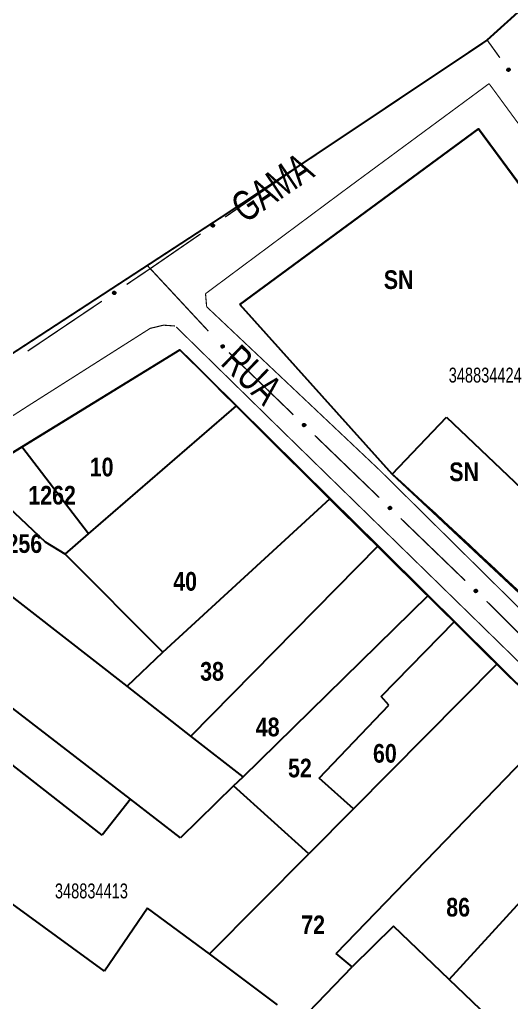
# Model space of a CAD drawing. Extents: x 200120 to 201962, y 4837541 to 4839252.
# Drawn here: x 200645.1 to 200711, y 4838954.3 to 4839085.9 of the extents above; entities that cross this region are included whole.
import ezdxf
from ezdxf.enums import TextEntityAlignment as Align

# ---------------------------------------------------------------- set-up
doc = ezdxf.new("R2010")
doc.units = 0
doc.header["$LTSCALE"] = 3
doc.header["$MEASUREMENT"] = 0
for name, color, linetype in [('CD-MALHA-LOTES', 40, 'CONTINUOUS'), ('CD_TXT_QUADRA', 7, 'CONTINUOUS'), ('LM-LIM-SETOR-FISCAL', 7, 'CONTINUOUS'), ('RU-QUADRAS', 210, 'CONTINUOUS'), ('SV-EIXO-RUA-PAV', 20, 'CONTINUOUS'), ('SV-RUA-PAVIM-S-GUIA-C-GUIA', 7, 'CONTINUOUS'), ('SV-TXT-RUA-PAV-S-GUIA-C-GUIA', 7, 'CONTINUOUS'), ('Th_NmrPort', 1, 'CONTINUOUS')]:
    doc.layers.add(name, color=color, linetype=linetype)
doc.styles.add('3488-34-2D_TXTB$0$ARIAL', font='ARIAL.TTF')
doc.styles.add('ARIAL', font='ARIAL.TTF')
doc.styles.get("Standard").update_dxf_attribs({"font": 'swisscbo.ttf'})
doc.linetypes.add('Limite', pattern='A,20,-3,[130,ltypeshp.shx,S=6.35,R=0,X=0,Y=0],-3,20', length=46)

msp = doc.modelspace()

# ---------------------------------------------------------------- linework, layer by layer
at = {"layer": 'CD-MALHA-LOTES'}
for p, q in [((200706.55, 4839071.32), (200674.55, 4839047.75)), ((200744.79, 4839019.47), (200706.55, 4839071.32)), ((200674.55, 4839047.75), (200695.01, 4839025.05)), ((200645.35, 4839028.71), (200666.54, 4839041.71)), ((200666.54, 4839041.71), (200674.14, 4839034.19)), ((200654.29, 4839017.04), (200674.14, 4839034.19)), ((200674.14, 4839034.19), (200686.66, 4839021.79)), ((200695.01, 4839025.05), (200702.28, 4839032.68)), ((200702.28, 4839032.68), (200718.43, 4839017.28)), ((200639.06, 4839024.85), (200645.35, 4839028.71)), ((200654.29, 4839017.04), (200645.35, 4839028.71)), ((200648.5, 4839015.92), (200639.06, 4839024.85)), ((200722.86, 4838998.93), (200695.01, 4839025.05)), ((200664.26, 4839001.18), (200686.66, 4839021.79)), ((200686.66, 4839021.79), (200693.1, 4839015.42)), ((200651.15, 4839014.32), (200654.29, 4839017.04)), ((200651.15, 4839014.32), (200648.5, 4839015.92)), ((200664.26, 4839001.18), (200651.15, 4839014.32)), ((200668.02, 4838989.94), (200693.1, 4839015.42)), ((200693.1, 4839015.42), (200699.81, 4839008.77)), ((200659.46, 4838996.6), (200642.03, 4839010.17)), ((200675.01, 4838984.49), (200699.81, 4839008.77)), ((200699.81, 4839008.77), (200703.34, 4839005.28)), ((200693.53, 4838995.23), (200703.34, 4839005.28)), ((200703.34, 4839005.28), (200709.07, 4838999.61)), ((200659.46, 4838996.6), (200664.26, 4839001.18)), ((200709.07, 4838999.61), (200689.8, 4838980.18)), ((200709.07, 4838999.61), (200717.21, 4838991.54)), ((200668.02, 4838989.94), (200659.46, 4838996.6)), ((200659.91, 4838981.47), (200642.92, 4838994.56)), ((200694.54, 4838994.09), (200693.53, 4838995.23)), ((200685.2, 4838984.3), (200694.54, 4838994.09)), ((200687.5, 4838960.79), (200717.21, 4838991.54)), ((200675.01, 4838984.49), (200668.02, 4838989.94)), ((200656.1, 4838976.65), (200643.61, 4838986.44)), ((200673.74, 4838983.25), (200675.01, 4838984.49)), ((200689.8, 4838980.18), (200685.2, 4838984.3)), ((200673.74, 4838983.25), (200666.63, 4838976.29)), ((200683.83, 4838974.16), (200673.74, 4838983.25)), ((200702.65, 4838957.31), (200726.04, 4838982.96)), ((200659.91, 4838981.47), (200656.1, 4838976.65)), ((200666.63, 4838976.29), (200659.91, 4838981.47)), ((200689.8, 4838980.18), (200683.83, 4838974.16)), ((200670.51, 4838960.74), (200683.83, 4838974.16)), ((200656.44, 4838958.43), (200640, 4838970.4)), ((200662.18, 4838966.87), (200656.44, 4838958.43)), ((200670.51, 4838960.74), (200662.18, 4838966.87)), ((200695.18, 4838964.48), (200689.61, 4838959.01)), ((200702.65, 4838957.31), (200695.18, 4838964.48)), ((200679.64, 4838953.93), (200670.51, 4838960.74)), ((200689.61, 4838959.01), (200687.5, 4838960.79)), ((200682.56, 4838951.67), (200689.61, 4838959.01)), ((200708.88, 4838951.34), (200702.65, 4838957.31))]:
    msp.add_line(p, q, dxfattribs=at)
at = {"layer": 'LM-LIM-SETOR-FISCAL', "linetype": 'Limite', "ltscale": 0.1, "const_width": 0.25}
msp.add_lwpolyline([(200521.68, 4838964.61), (200553.29, 4838981.96), (200564.39, 4838989.22), (200672.3, 4839059.61), (200684.22, 4839067.5), (200707.64, 4839083.14), (200717.52, 4839092.05), (200737.08, 4839117.29), (200754.26, 4839139.21), (200778.49, 4839169.85), (200794.49, 4839189.47), (200847.66, 4839252.11), (200852.14, 4839247.13), (200881.33, 4839202.85), (200892.4, 4839188.76), (200919.25, 4839149.87), (200940.67, 4839120.53), (200967.35, 4839077.3), (200978.06, 4839061.8), (200984.9, 4839052.16), (201020.3, 4839001.09), (201061.47, 4838944.21), (201080.55, 4838915.14)], dxfattribs=at)
at = {"layer": 'RU-QUADRAS', "color": 6, "linetype": 'Continuous'}
for points in [[(200674.55, 4839047.75), (200706.55, 4839071.32), (200744.79, 4839019.47), (200747.93, 4839019.57), (200755.55, 4839010.91), (200786.35, 4838972.39), (200767.31, 4838955.46, 0.012365), (200695.01, 4839025.05)], [(200541.58, 4838961.94), (200592.53, 4838995.33), (200622.4, 4839013.17), (200621.51, 4839015.84), (200631.4, 4839023.05), (200632.92, 4839021.07), (200666.54, 4839041.71, 0.004584), (200761, 4838948.97), (200735.35, 4838925.27, 0.012379), (200669.53, 4838867.28), (200666.12, 4838867.04), (200619.71, 4838899.31), (200620.33, 4838899.96), (200598.31, 4838925.24), (200593.14, 4838920.34)]]:
    msp.add_lwpolyline(points, format="xyb", close=True, dxfattribs=at)
at = {"layer": 'SV-EIXO-RUA-PAV', "const_width": 0.18}
for points in [[(200708.25, 4839082.48), (200707.72, 4839083.21)], [(200709.42, 4839080.85), (200708.25, 4839082.48)], [(200672.6, 4839059.49), (200682.49, 4839066.3)], [(200662.56, 4839052.58), (200669.31, 4839057.23)], [(200661.89, 4839052.13), (200662.56, 4839052.58)], [(200662.16, 4839053), (200662.56, 4839052.58)], [(200662.56, 4839052.58), (200670.34, 4839044.21)], [(200659.4, 4839050.45), (200661.89, 4839052.13)], [(200646.12, 4839041.52), (200656.08, 4839048.22)], [(200673.11, 4839041.33), (200681.74, 4839033)], [(200684.62, 4839030.22), (200693.26, 4839021.89)], [(200696.13, 4839019.11), (200704.77, 4839010.77)], [(200707.65, 4839008), (200708.14, 4839007.52)], [(200708.14, 4839007.52), (200716.16, 4838999.53)]]:
    msp.add_lwpolyline(points, dxfattribs=at)
at = {"layer": 'SV-EIXO-RUA-PAV'}
for points in [[(200710.58, 4839079.05), (200710.53, 4839079.06), (200710.49, 4839079.07), (200710.46, 4839079.1), (200710.44, 4839079.12), (200710.42, 4839079.15), (200710.41, 4839079.19), (200710.41, 4839079.23), (200710.41, 4839079.28), (200710.43, 4839079.32), (200710.45, 4839079.35), (200710.48, 4839079.37), (200710.51, 4839079.39), (200710.55, 4839079.4), (200710.59, 4839079.4), (200710.64, 4839079.4), (200710.68, 4839079.38), (200710.71, 4839079.36), (200710.73, 4839079.33), (200710.75, 4839079.3), (200710.76, 4839079.26), (200710.76, 4839079.22), (200710.75, 4839079.17), (200710.74, 4839079.13), (200710.72, 4839079.11), (200710.69, 4839079.08), (200710.66, 4839079.07), (200710.62, 4839079.05), (200710.58, 4839079.05)], [(200670.77, 4839058.37), (200670.78, 4839058.42), (200670.8, 4839058.46), (200670.82, 4839058.49), (200670.85, 4839058.51), (200670.88, 4839058.52), (200670.92, 4839058.53), (200670.96, 4839058.54), (200671, 4839058.53), (200671.04, 4839058.51), (200671.07, 4839058.49), (200671.1, 4839058.46), (200671.11, 4839058.43), (200671.12, 4839058.39), (200671.13, 4839058.35), (200671.12, 4839058.3), (200671.1, 4839058.27), (200671.08, 4839058.24), (200671.05, 4839058.21), (200671.02, 4839058.2), (200670.98, 4839058.19), (200670.94, 4839058.18), (200670.89, 4839058.19), (200670.86, 4839058.21), (200670.83, 4839058.23), (200670.81, 4839058.26), (200670.79, 4839058.29), (200670.78, 4839058.33), (200670.77, 4839058.37)], [(200657.56, 4839049.35), (200657.57, 4839049.4), (200657.59, 4839049.44), (200657.61, 4839049.47), (200657.64, 4839049.49), (200657.67, 4839049.5), (200657.7, 4839049.51), (200657.74, 4839049.52), (200657.79, 4839049.51), (200657.83, 4839049.49), (200657.86, 4839049.47), (200657.88, 4839049.44), (200657.9, 4839049.41), (200657.91, 4839049.37), (200657.91, 4839049.33), (200657.9, 4839049.28), (200657.89, 4839049.24), (200657.86, 4839049.21), (200657.83, 4839049.19), (200657.8, 4839049.18), (200657.77, 4839049.17), (200657.73, 4839049.16), (200657.68, 4839049.17), (200657.64, 4839049.19), (200657.61, 4839049.21), (200657.59, 4839049.24), (200657.57, 4839049.27), (200657.56, 4839049.31), (200657.56, 4839049.35)], [(200672.23, 4839042.33), (200672.28, 4839042.33), (200672.32, 4839042.32), (200672.36, 4839042.3), (200672.38, 4839042.28), (200672.41, 4839042.26), (200672.42, 4839042.22), (200672.44, 4839042.18), (200672.44, 4839042.13), (200672.43, 4839042.09), (200672.41, 4839042.06), (200672.39, 4839042.03), (200672.36, 4839042.01), (200672.33, 4839041.99), (200672.29, 4839041.98), (200672.24, 4839041.98), (200672.2, 4839041.99), (200672.17, 4839042.01), (200672.14, 4839042.03), (200672.11, 4839042.06), (200672.1, 4839042.09), (200672.09, 4839042.13), (200672.09, 4839042.18), (200672.09, 4839042.22), (200672.11, 4839042.25), (200672.13, 4839042.28), (200672.16, 4839042.3), (200672.19, 4839042.32), (200672.23, 4839042.33)], [(200683.16, 4839031.79), (200683.2, 4839031.79), (200683.25, 4839031.78), (200683.28, 4839031.76), (200683.31, 4839031.74), (200683.33, 4839031.71), (200683.35, 4839031.68), (200683.36, 4839031.64), (200683.36, 4839031.59), (200683.35, 4839031.55), (200683.33, 4839031.52), (200683.31, 4839031.49), (200683.28, 4839031.47), (200683.25, 4839031.45), (200683.21, 4839031.44), (200683.16, 4839031.44), (200683.12, 4839031.45), (200683.09, 4839031.46), (200683.06, 4839031.49), (200683.04, 4839031.51), (200683.02, 4839031.54), (200683.01, 4839031.59), (200683.01, 4839031.63), (200683.02, 4839031.68), (200683.03, 4839031.71), (200683.06, 4839031.73), (200683.08, 4839031.76), (200683.11, 4839031.78), (200683.16, 4839031.79)], [(200694.67, 4839020.68), (200694.72, 4839020.68), (200694.76, 4839020.67), (200694.79, 4839020.65), (200694.82, 4839020.63), (200694.84, 4839020.6), (200694.86, 4839020.57), (200694.87, 4839020.53), (200694.87, 4839020.48), (200694.86, 4839020.44), (200694.85, 4839020.4), (200694.82, 4839020.38), (200694.8, 4839020.35), (200694.76, 4839020.34), (200694.72, 4839020.33), (200694.67, 4839020.33), (200694.63, 4839020.33), (200694.6, 4839020.35), (200694.57, 4839020.37), (200694.55, 4839020.4), (200694.53, 4839020.43), (200694.52, 4839020.47), (200694.52, 4839020.52), (200694.53, 4839020.56), (200694.55, 4839020.6), (200694.57, 4839020.62), (200694.6, 4839020.65), (200694.63, 4839020.67), (200694.67, 4839020.68)], [(200706.18, 4839009.56), (200706.23, 4839009.57), (200706.27, 4839009.56), (200706.31, 4839009.54), (200706.33, 4839009.52), (200706.35, 4839009.49), (200706.37, 4839009.46), (200706.38, 4839009.42), (200706.38, 4839009.37), (200706.37, 4839009.33), (200706.36, 4839009.29), (200706.34, 4839009.27), (200706.31, 4839009.24), (200706.28, 4839009.23), (200706.24, 4839009.21), (200706.19, 4839009.21), (200706.14, 4839009.22), (200706.11, 4839009.24), (200706.08, 4839009.26), (200706.06, 4839009.29), (200706.04, 4839009.32), (200706.03, 4839009.36), (200706.03, 4839009.41), (200706.04, 4839009.45), (200706.06, 4839009.48), (200706.08, 4839009.51), (200706.11, 4839009.54), (200706.14, 4839009.55), (200706.18, 4839009.56)]]:
    msp.add_lwpolyline(points, close=True, dxfattribs=at)
for points in [[(200710.62, 4839079.05), (200710.41, 4839079.28)], [(200710.6, 4839079.05), (200710.41, 4839079.25)], [(200710.58, 4839079.05), (200710.41, 4839079.23)], [(200710.55, 4839079.05), (200710.41, 4839079.2)], [(200710.53, 4839079.06), (200710.41, 4839079.19)], [(200710.51, 4839079.07), (200710.42, 4839079.16)], [(200710.49, 4839079.07), (200710.42, 4839079.15)], [(200710.66, 4839079.07), (200710.43, 4839079.32)], [(200710.64, 4839079.06), (200710.43, 4839079.29)], [(200710.69, 4839079.08), (200710.45, 4839079.35)], [(200710.67, 4839079.08), (200710.45, 4839079.33)], [(200710.7, 4839079.1), (200710.47, 4839079.36)], [(200710.72, 4839079.11), (200710.48, 4839079.37)], [(200710.73, 4839079.12), (200710.5, 4839079.38)], [(200710.74, 4839079.13), (200710.51, 4839079.39)], [(200710.75, 4839079.16), (200710.53, 4839079.39)], [(200710.75, 4839079.17), (200710.55, 4839079.4)], [(200710.75, 4839079.2), (200710.57, 4839079.4)], [(200710.76, 4839079.22), (200710.59, 4839079.4)], [(200710.76, 4839079.25), (200710.62, 4839079.39)], [(200710.76, 4839079.26), (200710.64, 4839079.4)], [(200710.75, 4839079.28), (200710.66, 4839079.38)], [(200710.75, 4839079.3), (200710.68, 4839079.38)], [(200670.77, 4839058.37), (200670.96, 4839058.54)], [(200670.78, 4839058.42), (200670.92, 4839058.53)], [(200670.78, 4839058.33), (200671, 4839058.53)], [(200670.78, 4839058.39), (200670.93, 4839058.53)], [(200670.78, 4839058.35), (200670.98, 4839058.53)], [(200670.79, 4839058.31), (200671.02, 4839058.52)], [(200670.79, 4839058.44), (200670.89, 4839058.52)], [(200670.79, 4839058.29), (200671.04, 4839058.51)], [(200670.8, 4839058.46), (200670.88, 4839058.52)], [(200670.8, 4839058.28), (200671.05, 4839058.5)], [(200670.81, 4839058.26), (200671.07, 4839058.49)], [(200670.82, 4839058.25), (200671.09, 4839058.47)], [(200670.83, 4839058.23), (200671.1, 4839058.46)], [(200670.84, 4839058.22), (200671.1, 4839058.44)], [(200670.86, 4839058.21), (200671.11, 4839058.43)], [(200670.88, 4839058.2), (200671.12, 4839058.41)], [(200670.89, 4839058.19), (200671.12, 4839058.39)], [(200670.92, 4839058.19), (200671.12, 4839058.37)], [(200670.94, 4839058.18), (200671.13, 4839058.35)], [(200670.97, 4839058.19), (200671.12, 4839058.32)], [(200670.98, 4839058.19), (200671.12, 4839058.3)], [(200671, 4839058.2), (200671.1, 4839058.28)], [(200671.02, 4839058.2), (200671.1, 4839058.27)], [(200657.56, 4839049.35), (200657.74, 4839049.52)], [(200657.56, 4839049.31), (200657.79, 4839049.51)], [(200657.56, 4839049.33), (200657.77, 4839049.51)], [(200657.57, 4839049.4), (200657.7, 4839049.51)], [(200657.57, 4839049.38), (200657.72, 4839049.51)], [(200657.57, 4839049.29), (200657.81, 4839049.5)], [(200657.57, 4839049.27), (200657.83, 4839049.49)], [(200657.58, 4839049.42), (200657.68, 4839049.5)], [(200657.58, 4839049.26), (200657.84, 4839049.48)], [(200657.59, 4839049.44), (200657.67, 4839049.5)], [(200657.59, 4839049.24), (200657.86, 4839049.47)], [(200657.6, 4839049.23), (200657.87, 4839049.45)], [(200657.61, 4839049.21), (200657.88, 4839049.44)], [(200657.63, 4839049.2), (200657.89, 4839049.42)], [(200657.64, 4839049.19), (200657.9, 4839049.41)], [(200657.66, 4839049.18), (200657.9, 4839049.39)], [(200657.68, 4839049.17), (200657.91, 4839049.37)], [(200657.7, 4839049.17), (200657.91, 4839049.35)], [(200657.73, 4839049.16), (200657.91, 4839049.33)], [(200657.75, 4839049.17), (200657.9, 4839049.3)], [(200657.77, 4839049.17), (200657.9, 4839049.28)], [(200657.79, 4839049.17), (200657.89, 4839049.26)], [(200657.8, 4839049.18), (200657.89, 4839049.24)], [(200672.09, 4839042.22), (200672.36, 4839042.01)], [(200672.09, 4839042.19), (200672.34, 4839042)], [(200672.09, 4839042.18), (200672.33, 4839041.99)], [(200672.09, 4839042.15), (200672.31, 4839041.99)], [(200672.09, 4839042.13), (200672.29, 4839041.98)], [(200672.1, 4839042.23), (200672.37, 4839042.02)], [(200672.1, 4839042.1), (200672.26, 4839041.98)], [(200672.1, 4839042.09), (200672.24, 4839041.98)], [(200672.11, 4839042.25), (200672.39, 4839042.03)], [(200672.11, 4839042.07), (200672.21, 4839041.99)], [(200672.11, 4839042.06), (200672.2, 4839041.99)], [(200672.12, 4839042.26), (200672.4, 4839042.04)], [(200672.13, 4839042.28), (200672.41, 4839042.06)], [(200672.15, 4839042.29), (200672.42, 4839042.08)], [(200672.16, 4839042.3), (200672.43, 4839042.09)], [(200672.18, 4839042.31), (200672.43, 4839042.12)], [(200672.19, 4839042.32), (200672.44, 4839042.13)], [(200672.21, 4839042.32), (200672.43, 4839042.16)], [(200672.23, 4839042.33), (200672.44, 4839042.18)], [(200672.26, 4839042.33), (200672.42, 4839042.21)], [(200672.28, 4839042.33), (200672.42, 4839042.22)], [(200672.31, 4839042.33), (200672.41, 4839042.24)], [(200672.32, 4839042.32), (200672.41, 4839042.26)], [(200683.01, 4839031.65), (200683.26, 4839031.46)], [(200683.01, 4839031.63), (200683.25, 4839031.45)], [(200683.01, 4839031.61), (200683.23, 4839031.44)], [(200683.01, 4839031.59), (200683.21, 4839031.44)], [(200683.02, 4839031.68), (200683.28, 4839031.47)], [(200683.02, 4839031.56), (200683.18, 4839031.44)], [(200683.02, 4839031.54), (200683.16, 4839031.44)], [(200683.03, 4839031.71), (200683.31, 4839031.49)], [(200683.03, 4839031.69), (200683.29, 4839031.48)], [(200683.03, 4839031.53), (200683.14, 4839031.45)], [(200683.04, 4839031.51), (200683.12, 4839031.45)], [(200683.05, 4839031.72), (200683.32, 4839031.5)], [(200683.06, 4839031.73), (200683.33, 4839031.52)], [(200683.07, 4839031.74), (200683.34, 4839031.54)], [(200683.08, 4839031.76), (200683.35, 4839031.55)], [(200683.1, 4839031.76), (200683.35, 4839031.57)], [(200683.11, 4839031.78), (200683.36, 4839031.59)], [(200683.13, 4839031.78), (200683.36, 4839031.62)], [(200683.16, 4839031.79), (200683.36, 4839031.64)], [(200683.18, 4839031.79), (200683.35, 4839031.67)], [(200683.2, 4839031.79), (200683.35, 4839031.68)], [(200683.23, 4839031.78), (200683.33, 4839031.7)], [(200683.25, 4839031.78), (200683.33, 4839031.71)], [(200694.52, 4839020.52), (200694.76, 4839020.34)], [(200694.52, 4839020.5), (200694.74, 4839020.33)], [(200694.52, 4839020.47), (200694.72, 4839020.33)], [(200694.53, 4839020.56), (200694.8, 4839020.35)], [(200694.53, 4839020.54), (200694.78, 4839020.35)], [(200694.53, 4839020.45), (200694.69, 4839020.33)], [(200694.53, 4839020.43), (200694.67, 4839020.33)], [(200694.54, 4839020.58), (200694.81, 4839020.37)], [(200694.54, 4839020.41), (200694.65, 4839020.33)], [(200694.55, 4839020.6), (200694.82, 4839020.38)], [(200694.55, 4839020.4), (200694.63, 4839020.33)], [(200694.56, 4839020.61), (200694.83, 4839020.39)], [(200694.57, 4839020.62), (200694.85, 4839020.4)], [(200694.59, 4839020.63), (200694.85, 4839020.43)], [(200694.6, 4839020.65), (200694.86, 4839020.44)], [(200694.61, 4839020.65), (200694.86, 4839020.46)], [(200694.63, 4839020.67), (200694.87, 4839020.48)], [(200694.65, 4839020.67), (200694.87, 4839020.51)], [(200694.67, 4839020.68), (200694.87, 4839020.53)], [(200694.69, 4839020.68), (200694.86, 4839020.55)], [(200694.72, 4839020.68), (200694.86, 4839020.57)], [(200694.74, 4839020.67), (200694.84, 4839020.59)], [(200694.76, 4839020.67), (200694.84, 4839020.6)], [(200706.03, 4839009.41), (200706.28, 4839009.23)], [(200706.03, 4839009.36), (200706.24, 4839009.21)], [(200706.04, 4839009.45), (200706.31, 4839009.24)], [(200706.04, 4839009.43), (200706.29, 4839009.24)], [(200706.04, 4839009.39), (200706.25, 4839009.22)], [(200706.04, 4839009.34), (200706.2, 4839009.22)], [(200706.04, 4839009.32), (200706.19, 4839009.21)], [(200706.05, 4839009.47), (200706.32, 4839009.26)], [(200706.06, 4839009.48), (200706.34, 4839009.27)], [(200706.06, 4839009.3), (200706.16, 4839009.22)], [(200706.06, 4839009.29), (200706.14, 4839009.22)], [(200706.07, 4839009.5), (200706.34, 4839009.28)], [(200706.08, 4839009.51), (200706.36, 4839009.29)], [(200706.1, 4839009.52), (200706.36, 4839009.31)], [(200706.11, 4839009.54), (200706.37, 4839009.33)], [(200706.13, 4839009.54), (200706.38, 4839009.35)], [(200706.14, 4839009.55), (200706.38, 4839009.37)], [(200706.16, 4839009.56), (200706.38, 4839009.4)], [(200706.18, 4839009.56), (200706.38, 4839009.42)], [(200706.21, 4839009.56), (200706.37, 4839009.44)], [(200706.23, 4839009.57), (200706.37, 4839009.46)], [(200706.25, 4839009.56), (200706.36, 4839009.48)], [(200706.27, 4839009.56), (200706.35, 4839009.49)]]:
    msp.add_lwpolyline(points, dxfattribs=at)
at = {"layer": 'SV-RUA-PAVIM-S-GUIA-C-GUIA', "const_width": 0.15}
for points in [[(200707.98, 4839077.37), (200688.9, 4839063.3)], [(200726.14, 4839052.6), (200707.98, 4839077.37)], [(200688.9, 4839063.3), (200669.97, 4839049.22)], [(200669.97, 4839049.22), (200670.12, 4839047.47)], [(200670.12, 4839047.47), (200693.2, 4839025.68)], [(200646.65, 4839034.48), (200662.55, 4839044.57)], [(200662.55, 4839044.57), (200664.34, 4839045), (200665.87, 4839044.89)], [(200666.05, 4839044.75), (200680.12, 4839030.96)], [(200609.08, 4839010.34), (200646.65, 4839034.48)], [(200680.12, 4839030.96), (200720.2, 4838991.82)], [(200693.2, 4839025.68), (200719, 4839000.18)]]:
    msp.add_lwpolyline(points, dxfattribs=at)

# ---------------------------------------------------------------- texts
at = {"layer": 'CD_TXT_QUADRA', "color": 7, "linetype": 'Continuous', "style": 'ARIAL', "width": 0.7}
for s, p in [('348834424', (200702.57, 4839037.31)), ('348834413', (200649.78, 4838968.18))]:
    msp.add_text(s, height=2, dxfattribs=at).set_placement(p)
at = {"layer": 'SV-TXT-RUA-PAV-S-GUIA-C-GUIA', "width": 0.7}
for s, rotation, style, p in [('GAMA', 34, 'ARIAL', (200675.23, 4839058.58)), ('RUA', 316, '3488-34-2D_TXTB$0$ARIAL', (200671.85, 4839039.79))]:
    msp.add_text(s, height=4, rotation=rotation, dxfattribs=dict(at, style=style)).set_placement(p)
at = {"layer": 'Th_NmrPort', "color": 1}
for s, p in [('SN', (200693.87, 4839051.1)), ('10', (200654.45, 4839025.99)), ('SN', (200702.65, 4839025.35)), ('1262', (200646.22, 4839022.21)), ('1256', (200641.7, 4839015.73)), ('40', (200665.64, 4839010.67)), ('38', (200669.25, 4838998.61)), ('48', (200676.71, 4838991.15)), ('60', (200692.42, 4838987.62)), ('52', (200681.03, 4838985.65)), ('86', (200702.24, 4838967)), ('72', (200682.8, 4838964.64))]:
    msp.add_text(s, height=2.5, dxfattribs=at).set_placement(p, align=Align.MIDDLE_LEFT)

doc.saveas('drawing.dxf')
